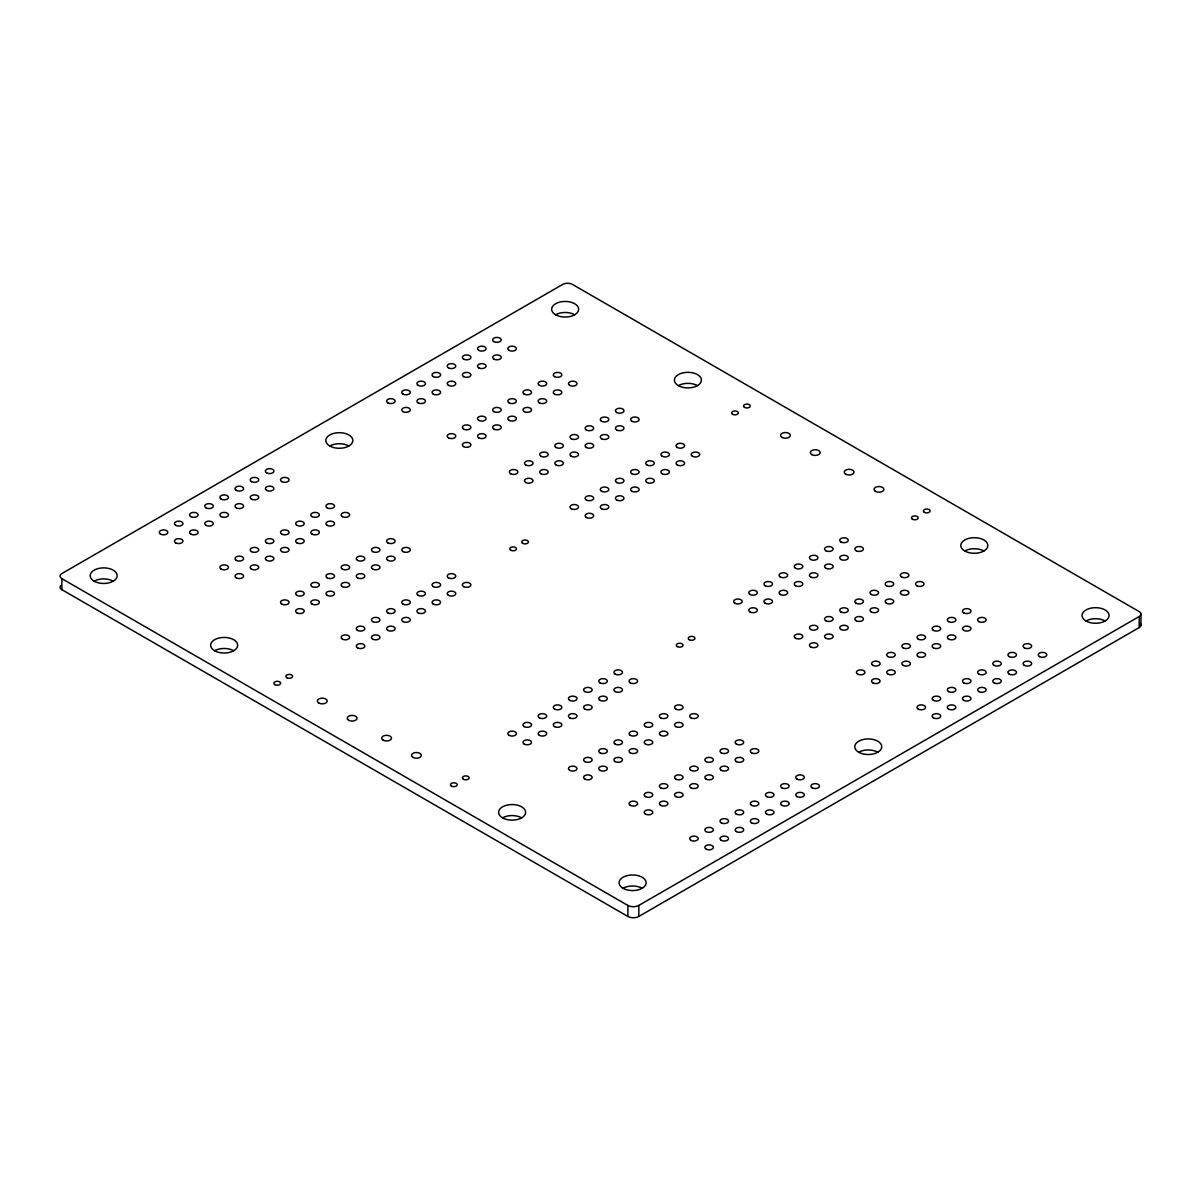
<?xml version="1.0" encoding="UTF-8"?>
<svg xmlns="http://www.w3.org/2000/svg" width="1201" height="1201" viewBox="0 0 1201 1201"><rect width="100%" height="100%" fill="white"/><g stroke="black" fill="none" stroke-linecap="round" stroke-linejoin="round"><path stroke-width="1.5" d="M61.882 578.657L627.883 905.434A7.731 4.459 0 0 0 638.812 905.434L1139.179 616.548A6.065 3.498 0 0 0 1139.179 611.594L572.427 284.397A6.861 3.963 0 0 0 562.729 284.397L61.882 573.553A6.245 3.603 0 0 0 61.882 578.657L61.882 589.676L627.883 916.453A7.731 4.459 0 0 0 638.812 916.453L1139.179 627.568A6.065 3.498 0 0 0 1140.319 623.544M1140.95 614.071L1140.95 625.105M1139.179 616.548L1139.179 627.568M638.812 905.434L638.812 916.453M627.883 905.434L627.883 916.453M94.143 581.179A13.496 7.791 0 0 0 116.722 577.681A13.496 7.791 0 0 0 100.193 568.148A13.496 7.791 0 0 0 94.143 581.179A13.496 7.791 0 0 1 113.224 581.179M329.795 446.006A13.496 7.791 0 0 0 352.373 442.508A13.496 7.791 0 0 0 335.845 432.96A13.496 7.791 0 0 0 329.795 446.006A13.496 7.791 0 0 1 348.89 446.006M623.034 888.29A13.496 7.791 0 0 0 645.628 884.792A13.496 7.791 0 0 0 629.084 875.244A13.496 7.791 0 0 0 623.034 888.29A13.496 7.791 0 0 1 642.13 888.29M858.7 752.231A13.496 7.791 0 0 0 881.279 748.748A13.496 7.791 0 0 0 864.75 739.2A13.496 7.791 0 0 0 858.7 752.231A13.496 7.791 0 0 1 877.781 752.231M214.619 650.747A13.496 7.791 0 0 0 237.197 647.249A13.496 7.791 0 0 0 220.669 637.701A13.496 7.791 0 0 0 214.619 650.747A13.496 7.791 0 0 1 233.715 650.747M555.598 314.752A13.496 7.791 0 0 0 578.191 311.269A13.496 7.791 0 0 0 561.648 301.721A13.496 7.791 0 0 0 555.598 314.752A13.496 7.791 0 0 1 574.694 314.767M502.558 817.851A13.496 7.791 0 0 0 525.152 814.368A13.496 7.791 0 0 0 508.608 804.82A13.496 7.791 0 0 0 502.558 817.851A13.496 7.791 0 0 1 521.654 817.851M1086.019 620.992A13.496 7.791 0 0 0 1108.598 617.494A13.496 7.791 0 0 0 1092.069 607.946A13.496 7.791 0 0 0 1086.019 620.992A13.496 7.791 0 0 1 1105.115 620.992M678.355 385.626A13.496 7.791 0 0 0 700.934 382.143A13.496 7.791 0 0 0 684.405 372.595A13.496 7.791 0 0 0 678.355 385.626A13.496 7.791 0 0 1 697.451 385.626M964.778 551.004A13.496 7.791 0 0 0 987.372 547.506A13.496 7.791 0 0 0 970.828 537.958A13.496 7.791 0 0 0 964.778 551.004A13.496 7.791 0 0 1 983.874 551.004M61.882 589.676A6.245 3.603 0 0 1 60.696 585.533M539.384 717.853A4.294 2.477 0 0 0 546.56 716.742A4.294 2.477 0 0 0 541.306 713.709A4.294 2.477 0 0 0 539.384 717.853M274.879 684.615A3.378 1.952 0 0 0 280.539 683.744A3.378 1.952 0 0 0 276.395 681.357A3.378 1.952 0 0 0 274.879 684.615M286.814 677.724A3.378 1.952 0 0 0 292.459 676.854A3.378 1.952 0 0 0 288.33 674.467A3.378 1.952 0 0 0 286.814 677.724M451.471 786.1A3.378 1.952 0 0 0 457.116 785.229A3.378 1.952 0 0 0 452.987 782.842A3.378 1.952 0 0 0 451.471 786.1M463.406 779.224A3.378 1.952 0 0 0 469.051 778.338A3.378 1.952 0 0 0 464.907 775.951A3.378 1.952 0 0 0 463.406 779.224M510.755 550.223A3.378 1.952 0 0 0 516.4 549.352A3.378 1.952 0 0 0 512.257 546.965A3.378 1.952 0 0 0 510.755 550.223M522.69 543.332A3.378 1.952 0 0 0 528.335 542.462A3.378 1.952 0 0 0 524.191 540.075A3.378 1.952 0 0 0 522.69 543.332M677.289 646.588A3.378 1.952 0 0 0 682.934 645.703A3.378 1.952 0 0 0 678.805 643.316A3.378 1.952 0 0 0 677.289 646.588M689.224 639.698A3.378 1.952 0 0 0 694.869 638.827A3.378 1.952 0 0 0 690.725 636.44A3.378 1.952 0 0 0 689.224 639.698M732.595 414.285A3.378 1.952 0 0 0 738.24 413.414A3.378 1.952 0 0 0 734.111 411.027A3.378 1.952 0 0 0 732.595 414.285M744.53 407.394A3.378 1.952 0 0 0 750.175 406.523A3.378 1.952 0 0 0 746.046 404.136A3.378 1.952 0 0 0 744.53 407.394M912.43 519.222A3.378 1.952 0 0 0 918.074 518.352A3.378 1.952 0 0 0 913.946 515.965A3.378 1.952 0 0 0 912.43 519.222M924.365 512.347A3.378 1.952 0 0 0 930.009 511.461A3.378 1.952 0 0 0 925.881 509.074A3.378 1.952 0 0 0 924.365 512.347M175.676 542.867A4.294 2.477 0 0 0 182.837 541.756A4.294 2.477 0 0 0 177.598 538.724A4.294 2.477 0 0 0 175.676 542.867M160.514 534.115A4.294 2.477 0 0 0 167.69 533.004A4.294 2.477 0 0 0 162.435 529.971A4.294 2.477 0 0 0 160.514 534.115M190.824 534.115A4.294 2.477 0 0 0 198 533.004A4.294 2.477 0 0 0 192.745 529.971A4.294 2.477 0 0 0 190.824 534.115M175.676 525.362A4.294 2.477 0 0 0 182.837 524.252A4.294 2.477 0 0 0 177.598 521.219A4.294 2.477 0 0 0 175.676 525.362M205.971 525.362A4.294 2.477 0 0 0 213.147 524.252A4.294 2.477 0 0 0 207.893 521.219A4.294 2.477 0 0 0 205.971 525.362M190.824 516.61A4.294 2.477 0 0 0 198 515.499A4.294 2.477 0 0 0 192.745 512.467A4.294 2.477 0 0 0 190.824 516.61M221.134 516.61A4.294 2.477 0 0 0 228.31 515.499A4.294 2.477 0 0 0 223.056 512.467A4.294 2.477 0 0 0 221.134 516.61M205.971 507.858A4.294 2.477 0 0 0 213.147 506.747A4.294 2.477 0 0 0 207.893 503.714A4.294 2.477 0 0 0 205.971 507.858M236.282 507.858A4.294 2.477 0 0 0 243.458 506.747A4.294 2.477 0 0 0 238.203 503.714A4.294 2.477 0 0 0 236.282 507.858M221.134 499.106A4.294 2.477 0 0 0 228.31 498.01A4.294 2.477 0 0 0 223.056 494.977A4.294 2.477 0 0 0 221.134 499.106M251.444 499.106A4.294 2.477 0 0 0 258.62 498.01A4.294 2.477 0 0 0 253.366 494.977A4.294 2.477 0 0 0 251.444 499.106M236.282 490.368A4.294 2.477 0 0 0 243.458 489.257A4.294 2.477 0 0 0 238.203 486.225A4.294 2.477 0 0 0 236.282 490.368M266.592 490.368A4.294 2.477 0 0 0 273.768 489.257A4.294 2.477 0 0 0 268.514 486.225A4.294 2.477 0 0 0 266.592 490.368M251.444 481.616A4.294 2.477 0 0 0 258.62 480.505A4.294 2.477 0 0 0 253.366 477.473A4.294 2.477 0 0 0 251.444 481.616M281.755 481.616A4.294 2.477 0 0 0 288.931 480.505A4.294 2.477 0 0 0 283.676 477.473A4.294 2.477 0 0 0 281.755 481.616M266.592 472.864A4.294 2.477 0 0 0 273.768 471.753A4.294 2.477 0 0 0 268.514 468.72A4.294 2.477 0 0 0 266.592 472.864M236.282 577.861A4.294 2.477 0 0 0 243.458 576.75A4.294 2.477 0 0 0 238.203 573.718A4.294 2.477 0 0 0 236.282 577.861M221.134 569.109A4.294 2.477 0 0 0 228.31 567.998A4.294 2.477 0 0 0 223.056 564.965A4.294 2.477 0 0 0 221.134 569.109M251.444 569.109A4.294 2.477 0 0 0 258.62 567.998A4.294 2.477 0 0 0 253.366 564.965A4.294 2.477 0 0 0 251.444 569.109M236.282 560.357A4.294 2.477 0 0 0 243.458 559.246A4.294 2.477 0 0 0 238.203 556.213A4.294 2.477 0 0 0 236.282 560.357M266.592 560.357A4.294 2.477 0 0 0 273.768 559.246A4.294 2.477 0 0 0 268.514 556.213A4.294 2.477 0 0 0 266.592 560.357M251.444 551.604A4.294 2.477 0 0 0 258.62 550.493A4.294 2.477 0 0 0 253.366 547.476A4.294 2.477 0 0 0 251.444 551.604M281.755 551.604A4.294 2.477 0 0 0 288.931 550.493A4.294 2.477 0 0 0 283.676 547.476A4.294 2.477 0 0 0 281.755 551.604M266.592 542.867A4.294 2.477 0 0 0 273.768 541.756A4.294 2.477 0 0 0 268.514 538.724A4.294 2.477 0 0 0 266.592 542.867M296.902 542.867A4.294 2.477 0 0 0 304.078 541.756A4.294 2.477 0 0 0 298.824 538.724A4.294 2.477 0 0 0 296.902 542.867M281.755 534.115A4.294 2.477 0 0 0 288.931 533.004A4.294 2.477 0 0 0 283.676 529.971A4.294 2.477 0 0 0 281.755 534.115M312.065 534.115A4.294 2.477 0 0 0 319.226 533.004A4.294 2.477 0 0 0 313.986 529.971A4.294 2.477 0 0 0 312.065 534.115M296.902 525.362A4.294 2.477 0 0 0 304.078 524.252A4.294 2.477 0 0 0 298.824 521.219A4.294 2.477 0 0 0 296.902 525.362M327.212 525.362A4.294 2.477 0 0 0 334.388 524.252A4.294 2.477 0 0 0 329.134 521.219A4.294 2.477 0 0 0 327.212 525.362M312.065 516.61A4.294 2.477 0 0 0 319.226 515.499A4.294 2.477 0 0 0 313.986 512.467A4.294 2.477 0 0 0 312.065 516.61M342.375 516.61A4.294 2.477 0 0 0 349.536 515.499A4.294 2.477 0 0 0 344.297 512.467A4.294 2.477 0 0 0 342.375 516.61M327.212 507.858A4.294 2.477 0 0 0 334.388 506.747A4.294 2.477 0 0 0 329.134 503.714A4.294 2.477 0 0 0 327.212 507.858M296.902 612.855A4.294 2.477 0 0 0 304.078 611.744A4.294 2.477 0 0 0 298.824 608.712A4.294 2.477 0 0 0 296.902 612.855M281.755 604.103A4.294 2.477 0 0 0 288.931 602.992A4.294 2.477 0 0 0 283.676 599.96A4.294 2.477 0 0 0 281.755 604.103M312.065 604.103A4.294 2.477 0 0 0 319.226 602.992A4.294 2.477 0 0 0 313.986 599.96A4.294 2.477 0 0 0 312.065 604.103M296.902 595.351A4.294 2.477 0 0 0 304.078 594.255A4.294 2.477 0 0 0 298.824 591.222A4.294 2.477 0 0 0 296.902 595.351M327.212 595.351A4.294 2.477 0 0 0 334.388 594.255A4.294 2.477 0 0 0 329.134 591.222A4.294 2.477 0 0 0 327.212 595.351M312.065 586.613A4.294 2.477 0 0 0 319.226 585.503A4.294 2.477 0 0 0 313.986 582.47A4.294 2.477 0 0 0 312.065 586.613M342.375 586.613A4.294 2.477 0 0 0 349.536 585.503A4.294 2.477 0 0 0 344.297 582.47A4.294 2.477 0 0 0 342.375 586.613M327.212 577.861A4.294 2.477 0 0 0 334.388 576.75A4.294 2.477 0 0 0 329.134 573.718A4.294 2.477 0 0 0 327.212 577.861M357.523 577.861A4.294 2.477 0 0 0 364.699 576.75A4.294 2.477 0 0 0 359.444 573.718A4.294 2.477 0 0 0 357.523 577.861M342.375 569.109A4.294 2.477 0 0 0 349.536 567.998A4.294 2.477 0 0 0 344.297 564.965A4.294 2.477 0 0 0 342.375 569.109M372.685 569.109A4.294 2.477 0 0 0 379.846 567.998A4.294 2.477 0 0 0 374.607 564.965A4.294 2.477 0 0 0 372.685 569.109M357.523 560.357A4.294 2.477 0 0 0 364.699 559.246A4.294 2.477 0 0 0 359.444 556.213A4.294 2.477 0 0 0 357.523 560.357M387.833 560.357A4.294 2.477 0 0 0 395.009 559.246A4.294 2.477 0 0 0 389.755 556.213A4.294 2.477 0 0 0 387.833 560.357M372.685 551.604A4.294 2.477 0 0 0 379.846 550.493A4.294 2.477 0 0 0 374.607 547.476A4.294 2.477 0 0 0 372.685 551.604M402.996 551.604A4.294 2.477 0 0 0 410.157 550.493A4.294 2.477 0 0 0 404.917 547.476A4.294 2.477 0 0 0 402.996 551.604M387.833 542.867A4.294 2.477 0 0 0 395.009 541.756A4.294 2.477 0 0 0 389.755 538.724A4.294 2.477 0 0 0 387.833 542.867M357.523 647.849A4.294 2.477 0 0 0 364.699 646.739A4.294 2.477 0 0 0 359.444 643.721A4.294 2.477 0 0 0 357.523 647.849M342.375 639.112A4.294 2.477 0 0 0 349.536 638.001A4.294 2.477 0 0 0 344.297 634.969A4.294 2.477 0 0 0 342.375 639.112M372.685 639.112A4.294 2.477 0 0 0 379.846 638.001A4.294 2.477 0 0 0 374.607 634.969A4.294 2.477 0 0 0 372.685 639.112M357.523 630.36A4.294 2.477 0 0 0 364.699 629.249A4.294 2.477 0 0 0 359.444 626.216A4.294 2.477 0 0 0 357.523 630.36M387.833 630.36A4.294 2.477 0 0 0 395.009 629.249A4.294 2.477 0 0 0 389.755 626.216A4.294 2.477 0 0 0 387.833 630.36M372.685 621.608A4.294 2.477 0 0 0 379.846 620.497A4.294 2.477 0 0 0 374.607 617.464A4.294 2.477 0 0 0 372.685 621.608M402.996 621.608A4.294 2.477 0 0 0 410.157 620.497A4.294 2.477 0 0 0 404.917 617.464A4.294 2.477 0 0 0 402.996 621.608M387.833 612.855A4.294 2.477 0 0 0 395.009 611.744A4.294 2.477 0 0 0 389.755 608.712A4.294 2.477 0 0 0 387.833 612.855M418.143 612.855A4.294 2.477 0 0 0 425.319 611.744A4.294 2.477 0 0 0 420.065 608.712A4.294 2.477 0 0 0 418.143 612.855M402.996 604.103A4.294 2.477 0 0 0 410.157 602.992A4.294 2.477 0 0 0 404.917 599.96A4.294 2.477 0 0 0 402.996 604.103M433.306 604.103A4.294 2.477 0 0 0 440.467 602.992A4.294 2.477 0 0 0 435.227 599.96A4.294 2.477 0 0 0 433.306 604.103M418.143 595.351A4.294 2.477 0 0 0 425.319 594.255A4.294 2.477 0 0 0 420.065 591.222A4.294 2.477 0 0 0 418.143 595.351M448.453 595.351A4.294 2.477 0 0 0 455.629 594.255A4.294 2.477 0 0 0 450.375 591.222A4.294 2.477 0 0 0 448.453 595.351M433.306 586.613A4.294 2.477 0 0 0 440.467 585.503A4.294 2.477 0 0 0 435.227 582.47A4.294 2.477 0 0 0 433.306 586.613M463.616 586.613A4.294 2.477 0 0 0 470.777 585.503A4.294 2.477 0 0 0 465.538 582.47A4.294 2.477 0 0 0 463.616 586.613M448.453 577.861A4.294 2.477 0 0 0 455.629 576.75A4.294 2.477 0 0 0 450.375 573.718A4.294 2.477 0 0 0 448.453 577.861M524.221 744.095A4.294 2.477 0 0 0 531.397 742.984A4.294 2.477 0 0 0 526.143 739.966A4.294 2.477 0 0 0 524.221 744.095M509.074 735.342A4.294 2.477 0 0 0 516.25 734.246A4.294 2.477 0 0 0 510.995 731.214A4.294 2.477 0 0 0 509.074 735.342M539.384 735.342A4.294 2.477 0 0 0 546.56 734.246A4.294 2.477 0 0 0 541.306 731.214A4.294 2.477 0 0 0 539.384 735.342M524.221 726.605A4.294 2.477 0 0 0 531.397 725.494A4.294 2.477 0 0 0 526.143 722.462A4.294 2.477 0 0 0 524.221 726.605M554.532 726.605A4.294 2.477 0 0 0 561.708 725.494A4.294 2.477 0 0 0 556.453 722.462A4.294 2.477 0 0 0 554.532 726.605M569.694 717.853A4.294 2.477 0 0 0 576.87 716.742A4.294 2.477 0 0 0 571.616 713.709A4.294 2.477 0 0 0 569.694 717.853M554.532 709.1A4.294 2.477 0 0 0 561.708 707.99A4.294 2.477 0 0 0 556.453 704.957A4.294 2.477 0 0 0 554.532 709.1M584.842 709.1A4.294 2.477 0 0 0 592.018 707.99A4.294 2.477 0 0 0 586.764 704.957A4.294 2.477 0 0 0 584.842 709.1M569.694 700.348A4.294 2.477 0 0 0 576.87 699.237A4.294 2.477 0 0 0 571.616 696.205A4.294 2.477 0 0 0 569.694 700.348M600.005 700.348A4.294 2.477 0 0 0 607.181 699.237A4.294 2.477 0 0 0 601.926 696.205A4.294 2.477 0 0 0 600.005 700.348M584.842 691.596A4.294 2.477 0 0 0 592.018 690.5A4.294 2.477 0 0 0 586.764 687.467A4.294 2.477 0 0 0 584.842 691.596M615.152 691.596A4.294 2.477 0 0 0 622.328 690.5A4.294 2.477 0 0 0 617.074 687.467A4.294 2.477 0 0 0 615.152 691.596M600.005 682.859A4.294 2.477 0 0 0 607.181 681.748A4.294 2.477 0 0 0 601.926 678.715A4.294 2.477 0 0 0 600.005 682.859M630.315 682.859A4.294 2.477 0 0 0 637.476 681.748A4.294 2.477 0 0 0 632.236 678.715A4.294 2.477 0 0 0 630.315 682.859M615.152 674.106A4.294 2.477 0 0 0 622.328 672.995A4.294 2.477 0 0 0 617.074 669.963A4.294 2.477 0 0 0 615.152 674.106M584.842 779.104A4.294 2.477 0 0 0 592.018 777.993A4.294 2.477 0 0 0 586.764 774.96A4.294 2.477 0 0 0 584.842 779.104M569.694 770.351A4.294 2.477 0 0 0 576.87 769.24A4.294 2.477 0 0 0 571.616 766.208A4.294 2.477 0 0 0 569.694 770.351M600.005 770.351A4.294 2.477 0 0 0 607.181 769.24A4.294 2.477 0 0 0 601.926 766.208A4.294 2.477 0 0 0 600.005 770.351M584.842 761.599A4.294 2.477 0 0 0 592.018 760.488A4.294 2.477 0 0 0 586.764 757.456A4.294 2.477 0 0 0 584.842 761.599M615.152 761.599A4.294 2.477 0 0 0 622.328 760.488A4.294 2.477 0 0 0 617.074 757.456A4.294 2.477 0 0 0 615.152 761.599M600.005 752.847A4.294 2.477 0 0 0 607.181 751.736A4.294 2.477 0 0 0 601.926 748.703A4.294 2.477 0 0 0 600.005 752.847M630.315 752.847A4.294 2.477 0 0 0 637.476 751.736A4.294 2.477 0 0 0 632.236 748.703A4.294 2.477 0 0 0 630.315 752.847M615.152 744.095A4.294 2.477 0 0 0 622.328 742.984A4.294 2.477 0 0 0 617.074 739.966A4.294 2.477 0 0 0 615.152 744.095M645.462 744.095A4.294 2.477 0 0 0 652.638 742.984A4.294 2.477 0 0 0 647.384 739.966A4.294 2.477 0 0 0 645.462 744.095M630.315 735.342A4.294 2.477 0 0 0 637.476 734.246A4.294 2.477 0 0 0 632.236 731.214A4.294 2.477 0 0 0 630.315 735.342M660.625 735.342A4.294 2.477 0 0 0 667.786 734.246A4.294 2.477 0 0 0 662.547 731.214A4.294 2.477 0 0 0 660.625 735.342M645.462 726.605A4.294 2.477 0 0 0 652.638 725.494A4.294 2.477 0 0 0 647.384 722.462A4.294 2.477 0 0 0 645.462 726.605M675.773 726.605A4.294 2.477 0 0 0 682.949 725.494A4.294 2.477 0 0 0 677.694 722.462A4.294 2.477 0 0 0 675.773 726.605M660.625 717.853A4.294 2.477 0 0 0 667.786 716.742A4.294 2.477 0 0 0 662.547 713.709A4.294 2.477 0 0 0 660.625 717.853M690.935 717.853A4.294 2.477 0 0 0 698.096 716.742A4.294 2.477 0 0 0 692.857 713.709A4.294 2.477 0 0 0 690.935 717.853M675.773 709.1A4.294 2.477 0 0 0 682.949 707.99A4.294 2.477 0 0 0 677.694 704.957A4.294 2.477 0 0 0 675.773 709.1M645.462 814.098A4.294 2.477 0 0 0 652.638 812.987A4.294 2.477 0 0 0 647.384 809.954A4.294 2.477 0 0 0 645.462 814.098M630.315 805.346A4.294 2.477 0 0 0 637.476 804.235A4.294 2.477 0 0 0 632.236 801.202A4.294 2.477 0 0 0 630.315 805.346M660.625 805.346A4.294 2.477 0 0 0 667.786 804.235A4.294 2.477 0 0 0 662.547 801.202A4.294 2.477 0 0 0 660.625 805.346M645.462 796.593A4.294 2.477 0 0 0 652.638 795.482A4.294 2.477 0 0 0 647.384 792.45A4.294 2.477 0 0 0 645.462 796.593M675.773 796.593A4.294 2.477 0 0 0 682.949 795.482A4.294 2.477 0 0 0 677.694 792.45A4.294 2.477 0 0 0 675.773 796.593M660.625 787.841A4.294 2.477 0 0 0 667.786 786.73A4.294 2.477 0 0 0 662.547 783.713A4.294 2.477 0 0 0 660.625 787.841M690.935 787.841A4.294 2.477 0 0 0 698.096 786.73A4.294 2.477 0 0 0 692.857 783.713A4.294 2.477 0 0 0 690.935 787.841M675.773 779.104A4.294 2.477 0 0 0 682.949 777.993A4.294 2.477 0 0 0 677.694 774.96A4.294 2.477 0 0 0 675.773 779.104M706.083 779.104A4.294 2.477 0 0 0 713.259 777.993A4.294 2.477 0 0 0 708.005 774.96A4.294 2.477 0 0 0 706.083 779.104M690.935 770.351A4.294 2.477 0 0 0 698.096 769.24A4.294 2.477 0 0 0 692.857 766.208A4.294 2.477 0 0 0 690.935 770.351M721.246 770.351A4.294 2.477 0 0 0 728.406 769.24A4.294 2.477 0 0 0 723.167 766.208A4.294 2.477 0 0 0 721.246 770.351M706.083 761.599A4.294 2.477 0 0 0 713.259 760.488A4.294 2.477 0 0 0 708.005 757.456A4.294 2.477 0 0 0 706.083 761.599M736.393 761.599A4.294 2.477 0 0 0 743.569 760.488A4.294 2.477 0 0 0 738.315 757.456A4.294 2.477 0 0 0 736.393 761.599M721.246 752.847A4.294 2.477 0 0 0 728.406 751.736A4.294 2.477 0 0 0 723.167 748.703A4.294 2.477 0 0 0 721.246 752.847M751.556 752.847A4.294 2.477 0 0 0 758.717 751.736A4.294 2.477 0 0 0 753.477 748.703A4.294 2.477 0 0 0 751.556 752.847M736.393 744.095A4.294 2.477 0 0 0 743.569 742.984A4.294 2.477 0 0 0 738.315 739.966A4.294 2.477 0 0 0 736.393 744.095M706.083 849.092A4.294 2.477 0 0 0 713.259 847.981A4.294 2.477 0 0 0 708.005 844.949A4.294 2.477 0 0 0 706.083 849.092M690.935 840.34A4.294 2.477 0 0 0 698.096 839.229A4.294 2.477 0 0 0 692.857 836.196A4.294 2.477 0 0 0 690.935 840.34M721.246 840.34A4.294 2.477 0 0 0 728.406 839.229A4.294 2.477 0 0 0 723.167 836.196A4.294 2.477 0 0 0 721.246 840.34M706.083 831.587A4.294 2.477 0 0 0 713.259 830.492A4.294 2.477 0 0 0 708.005 827.459A4.294 2.477 0 0 0 706.083 831.587M736.393 831.587A4.294 2.477 0 0 0 743.569 830.492A4.294 2.477 0 0 0 738.315 827.459A4.294 2.477 0 0 0 736.393 831.587M721.246 822.85A4.294 2.477 0 0 0 728.406 821.739A4.294 2.477 0 0 0 723.167 818.707A4.294 2.477 0 0 0 721.246 822.85M751.556 822.85A4.294 2.477 0 0 0 758.717 821.739A4.294 2.477 0 0 0 753.477 818.707A4.294 2.477 0 0 0 751.556 822.85M736.393 814.098A4.294 2.477 0 0 0 743.569 812.987A4.294 2.477 0 0 0 738.315 809.954A4.294 2.477 0 0 0 736.393 814.098M766.703 814.098A4.294 2.477 0 0 0 773.879 812.987A4.294 2.477 0 0 0 768.625 809.954A4.294 2.477 0 0 0 766.703 814.098M751.556 805.346A4.294 2.477 0 0 0 758.717 804.235A4.294 2.477 0 0 0 753.477 801.202A4.294 2.477 0 0 0 751.556 805.346M781.866 805.346A4.294 2.477 0 0 0 789.027 804.235A4.294 2.477 0 0 0 783.788 801.202A4.294 2.477 0 0 0 781.866 805.346M766.703 796.593A4.294 2.477 0 0 0 773.879 795.482A4.294 2.477 0 0 0 768.625 792.45A4.294 2.477 0 0 0 766.703 796.593M797.014 796.593A4.294 2.477 0 0 0 804.19 795.482A4.294 2.477 0 0 0 798.935 792.45A4.294 2.477 0 0 0 797.014 796.593M781.866 787.841A4.294 2.477 0 0 0 789.027 786.73A4.294 2.477 0 0 0 783.788 783.713A4.294 2.477 0 0 0 781.866 787.841M812.161 787.841A4.294 2.477 0 0 0 819.337 786.73A4.294 2.477 0 0 0 814.083 783.713A4.294 2.477 0 0 0 812.161 787.841M797.014 779.104A4.294 2.477 0 0 0 804.19 777.993A4.294 2.477 0 0 0 798.935 774.96A4.294 2.477 0 0 0 797.014 779.104M402.996 411.613A4.294 2.477 0 0 0 410.157 410.502A4.294 2.477 0 0 0 404.917 407.484A4.294 2.477 0 0 0 402.996 411.613M387.833 402.86A4.294 2.477 0 0 0 395.009 401.765A4.294 2.477 0 0 0 389.755 398.732A4.294 2.477 0 0 0 387.833 402.86M418.143 402.86A4.294 2.477 0 0 0 425.319 401.765A4.294 2.477 0 0 0 420.065 398.732A4.294 2.477 0 0 0 418.143 402.86M402.996 394.123A4.294 2.477 0 0 0 410.157 393.012A4.294 2.477 0 0 0 404.917 389.98A4.294 2.477 0 0 0 402.996 394.123M433.306 394.123A4.294 2.477 0 0 0 440.467 393.012A4.294 2.477 0 0 0 435.227 389.98A4.294 2.477 0 0 0 433.306 394.123M418.143 385.371A4.294 2.477 0 0 0 425.319 384.26A4.294 2.477 0 0 0 420.065 381.227A4.294 2.477 0 0 0 418.143 385.371M448.453 385.371A4.294 2.477 0 0 0 455.629 384.26A4.294 2.477 0 0 0 450.375 381.227A4.294 2.477 0 0 0 448.453 385.371M433.306 376.619A4.294 2.477 0 0 0 440.467 375.508A4.294 2.477 0 0 0 435.227 372.475A4.294 2.477 0 0 0 433.306 376.619M463.616 376.619A4.294 2.477 0 0 0 470.777 375.508A4.294 2.477 0 0 0 465.538 372.475A4.294 2.477 0 0 0 463.616 376.619M448.453 367.866A4.294 2.477 0 0 0 455.629 366.755A4.294 2.477 0 0 0 450.375 363.723A4.294 2.477 0 0 0 448.453 367.866M478.764 367.866A4.294 2.477 0 0 0 485.94 366.755A4.294 2.477 0 0 0 480.685 363.723A4.294 2.477 0 0 0 478.764 367.866M463.616 359.114A4.294 2.477 0 0 0 470.777 358.018A4.294 2.477 0 0 0 465.538 354.986A4.294 2.477 0 0 0 463.616 359.114M493.911 359.114A4.294 2.477 0 0 0 501.087 358.018A4.294 2.477 0 0 0 495.833 354.986A4.294 2.477 0 0 0 493.911 359.114M478.764 350.377A4.294 2.477 0 0 0 485.94 349.266A4.294 2.477 0 0 0 480.685 346.233A4.294 2.477 0 0 0 478.764 350.377M509.074 350.377A4.294 2.477 0 0 0 516.25 349.266A4.294 2.477 0 0 0 510.995 346.233A4.294 2.477 0 0 0 509.074 350.377M493.911 341.624A4.294 2.477 0 0 0 501.087 340.514A4.294 2.477 0 0 0 495.833 337.481A4.294 2.477 0 0 0 493.911 341.624M463.616 446.622A4.294 2.477 0 0 0 470.777 445.511A4.294 2.477 0 0 0 465.538 442.478A4.294 2.477 0 0 0 463.616 446.622M448.453 437.87A4.294 2.477 0 0 0 455.629 436.759A4.294 2.477 0 0 0 450.375 433.726A4.294 2.477 0 0 0 448.453 437.87M478.764 437.87A4.294 2.477 0 0 0 485.94 436.759A4.294 2.477 0 0 0 480.685 433.726A4.294 2.477 0 0 0 478.764 437.87M463.616 429.117A4.294 2.477 0 0 0 470.777 428.006A4.294 2.477 0 0 0 465.538 424.974A4.294 2.477 0 0 0 463.616 429.117M493.911 429.117A4.294 2.477 0 0 0 501.087 428.006A4.294 2.477 0 0 0 495.833 424.974A4.294 2.477 0 0 0 493.911 429.117M478.764 420.365A4.294 2.477 0 0 0 485.94 419.254A4.294 2.477 0 0 0 480.685 416.222A4.294 2.477 0 0 0 478.764 420.365M509.074 420.365A4.294 2.477 0 0 0 516.25 419.254A4.294 2.477 0 0 0 510.995 416.222A4.294 2.477 0 0 0 509.074 420.365M493.911 411.613A4.294 2.477 0 0 0 501.087 410.502A4.294 2.477 0 0 0 495.833 407.484A4.294 2.477 0 0 0 493.911 411.613M524.221 411.613A4.294 2.477 0 0 0 531.397 410.502A4.294 2.477 0 0 0 526.143 407.484A4.294 2.477 0 0 0 524.221 411.613M509.074 402.86A4.294 2.477 0 0 0 516.25 401.765A4.294 2.477 0 0 0 510.995 398.732A4.294 2.477 0 0 0 509.074 402.86M539.384 402.86A4.294 2.477 0 0 0 546.56 401.765A4.294 2.477 0 0 0 541.306 398.732A4.294 2.477 0 0 0 539.384 402.86M524.221 394.123A4.294 2.477 0 0 0 531.397 393.012A4.294 2.477 0 0 0 526.143 389.98A4.294 2.477 0 0 0 524.221 394.123M554.532 394.123A4.294 2.477 0 0 0 561.708 393.012A4.294 2.477 0 0 0 556.453 389.98A4.294 2.477 0 0 0 554.532 394.123M539.384 385.371A4.294 2.477 0 0 0 546.56 384.26A4.294 2.477 0 0 0 541.306 381.227A4.294 2.477 0 0 0 539.384 385.371M569.694 385.371A4.294 2.477 0 0 0 576.87 384.26A4.294 2.477 0 0 0 571.616 381.227A4.294 2.477 0 0 0 569.694 385.371M554.532 376.619A4.294 2.477 0 0 0 561.708 375.508A4.294 2.477 0 0 0 556.453 372.475A4.294 2.477 0 0 0 554.532 376.619M525.738 482.487A4.294 2.477 0 0 0 532.914 481.376A4.294 2.477 0 0 0 527.659 478.343A4.294 2.477 0 0 0 525.738 482.487M510.59 473.734A4.294 2.477 0 0 0 517.766 472.624A4.294 2.477 0 0 0 512.512 469.606A4.294 2.477 0 0 0 510.59 473.734M540.9 473.734A4.294 2.477 0 0 0 548.076 472.624A4.294 2.477 0 0 0 542.822 469.606A4.294 2.477 0 0 0 540.9 473.734M525.738 464.982A4.294 2.477 0 0 0 532.914 463.886A4.294 2.477 0 0 0 527.659 460.854A4.294 2.477 0 0 0 525.738 464.982M556.048 464.982A4.294 2.477 0 0 0 563.224 463.886A4.294 2.477 0 0 0 557.97 460.854A4.294 2.477 0 0 0 556.048 464.982M540.9 456.245A4.294 2.477 0 0 0 548.076 455.134A4.294 2.477 0 0 0 542.822 452.101A4.294 2.477 0 0 0 540.9 456.245M571.211 456.245A4.294 2.477 0 0 0 578.387 455.134A4.294 2.477 0 0 0 573.132 452.101A4.294 2.477 0 0 0 571.211 456.245M556.048 447.493A4.294 2.477 0 0 0 563.224 446.382A4.294 2.477 0 0 0 557.97 443.349A4.294 2.477 0 0 0 556.048 447.493M586.358 447.493A4.294 2.477 0 0 0 593.534 446.382A4.294 2.477 0 0 0 588.28 443.349A4.294 2.477 0 0 0 586.358 447.493M571.211 438.74A4.294 2.477 0 0 0 578.387 437.629A4.294 2.477 0 0 0 573.132 434.597A4.294 2.477 0 0 0 571.211 438.74M601.521 438.74A4.294 2.477 0 0 0 608.682 437.629A4.294 2.477 0 0 0 603.442 434.597A4.294 2.477 0 0 0 601.521 438.74M586.358 429.988A4.294 2.477 0 0 0 593.534 428.877A4.294 2.477 0 0 0 588.28 425.845A4.294 2.477 0 0 0 586.358 429.988M616.668 429.988A4.294 2.477 0 0 0 623.844 428.877A4.294 2.477 0 0 0 618.59 425.845A4.294 2.477 0 0 0 616.668 429.988M601.521 421.236A4.294 2.477 0 0 0 608.682 420.14A4.294 2.477 0 0 0 603.442 417.107A4.294 2.477 0 0 0 601.521 421.236M631.831 421.236A4.294 2.477 0 0 0 638.992 420.14A4.294 2.477 0 0 0 633.753 417.107A4.294 2.477 0 0 0 631.831 421.236M616.668 412.498A4.294 2.477 0 0 0 623.844 411.388A4.294 2.477 0 0 0 618.59 408.355A4.294 2.477 0 0 0 616.668 412.498M586.358 517.481A4.294 2.477 0 0 0 593.534 516.37A4.294 2.477 0 0 0 588.28 513.352A4.294 2.477 0 0 0 586.358 517.481M571.211 508.744A4.294 2.477 0 0 0 578.387 507.633A4.294 2.477 0 0 0 573.132 504.6A4.294 2.477 0 0 0 571.211 508.744M601.521 508.744A4.294 2.477 0 0 0 608.682 507.633A4.294 2.477 0 0 0 603.442 504.6A4.294 2.477 0 0 0 601.521 508.744M586.358 499.991A4.294 2.477 0 0 0 593.534 498.88A4.294 2.477 0 0 0 588.28 495.848A4.294 2.477 0 0 0 586.358 499.991M616.668 499.991A4.294 2.477 0 0 0 623.844 498.88A4.294 2.477 0 0 0 618.59 495.848A4.294 2.477 0 0 0 616.668 499.991M601.521 491.239A4.294 2.477 0 0 0 608.682 490.128A4.294 2.477 0 0 0 603.442 487.096A4.294 2.477 0 0 0 601.521 491.239M631.831 491.239A4.294 2.477 0 0 0 638.992 490.128A4.294 2.477 0 0 0 633.753 487.096A4.294 2.477 0 0 0 631.831 491.239M616.668 482.487A4.294 2.477 0 0 0 623.844 481.376A4.294 2.477 0 0 0 618.59 478.343A4.294 2.477 0 0 0 616.668 482.487M646.979 482.487A4.294 2.477 0 0 0 654.155 481.376A4.294 2.477 0 0 0 648.9 478.343A4.294 2.477 0 0 0 646.979 482.487M631.831 473.734A4.294 2.477 0 0 0 638.992 472.624A4.294 2.477 0 0 0 633.753 469.606A4.294 2.477 0 0 0 631.831 473.734M662.141 473.734A4.294 2.477 0 0 0 669.302 472.624A4.294 2.477 0 0 0 664.063 469.606A4.294 2.477 0 0 0 662.141 473.734M646.979 464.982A4.294 2.477 0 0 0 654.155 463.886A4.294 2.477 0 0 0 648.9 460.854A4.294 2.477 0 0 0 646.979 464.982M677.289 464.982A4.294 2.477 0 0 0 684.465 463.886A4.294 2.477 0 0 0 679.211 460.854A4.294 2.477 0 0 0 677.289 464.982M662.141 456.245A4.294 2.477 0 0 0 669.302 455.134A4.294 2.477 0 0 0 664.063 452.101A4.294 2.477 0 0 0 662.141 456.245M692.452 456.245A4.294 2.477 0 0 0 699.613 455.134A4.294 2.477 0 0 0 694.373 452.101A4.294 2.477 0 0 0 692.452 456.245M677.289 447.493A4.294 2.477 0 0 0 684.465 446.382A4.294 2.477 0 0 0 679.211 443.349A4.294 2.477 0 0 0 677.289 447.493M750.04 611.985A4.294 2.477 0 0 0 757.2 610.874A4.294 2.477 0 0 0 751.961 607.841A4.294 2.477 0 0 0 750.04 611.985M734.877 603.232A4.294 2.477 0 0 0 742.053 602.121A4.294 2.477 0 0 0 736.798 599.089A4.294 2.477 0 0 0 734.877 603.232M765.187 603.232A4.294 2.477 0 0 0 772.363 602.121A4.294 2.477 0 0 0 767.109 599.089A4.294 2.477 0 0 0 765.187 603.232M750.04 594.48A4.294 2.477 0 0 0 757.2 593.369A4.294 2.477 0 0 0 751.961 590.337A4.294 2.477 0 0 0 750.04 594.48M780.35 594.48A4.294 2.477 0 0 0 787.511 593.369A4.294 2.477 0 0 0 782.271 590.337A4.294 2.477 0 0 0 780.35 594.48M765.187 585.728A4.294 2.477 0 0 0 772.363 584.617A4.294 2.477 0 0 0 767.109 581.599A4.294 2.477 0 0 0 765.187 585.728M795.497 585.728A4.294 2.477 0 0 0 802.673 584.617A4.294 2.477 0 0 0 797.419 581.599A4.294 2.477 0 0 0 795.497 585.728M780.35 576.99A4.294 2.477 0 0 0 787.511 575.88A4.294 2.477 0 0 0 782.271 572.847A4.294 2.477 0 0 0 780.35 576.99M810.66 576.99A4.294 2.477 0 0 0 817.821 575.88A4.294 2.477 0 0 0 812.582 572.847A4.294 2.477 0 0 0 810.66 576.99M795.497 568.238A4.294 2.477 0 0 0 802.673 567.127A4.294 2.477 0 0 0 797.419 564.095A4.294 2.477 0 0 0 795.497 568.238M825.808 568.238A4.294 2.477 0 0 0 832.984 567.127A4.294 2.477 0 0 0 827.729 564.095A4.294 2.477 0 0 0 825.808 568.238M810.66 559.486A4.294 2.477 0 0 0 817.821 558.375A4.294 2.477 0 0 0 812.582 555.342A4.294 2.477 0 0 0 810.66 559.486M840.955 559.486A4.294 2.477 0 0 0 848.131 558.375A4.294 2.477 0 0 0 842.877 555.342A4.294 2.477 0 0 0 840.955 559.486M825.808 550.734A4.294 2.477 0 0 0 832.984 549.623A4.294 2.477 0 0 0 827.729 546.59A4.294 2.477 0 0 0 825.808 550.734M856.118 550.734A4.294 2.477 0 0 0 863.294 549.623A4.294 2.477 0 0 0 858.039 546.59A4.294 2.477 0 0 0 856.118 550.734M840.955 541.981A4.294 2.477 0 0 0 848.131 540.87A4.294 2.477 0 0 0 842.877 537.838A4.294 2.477 0 0 0 840.955 541.981M810.66 646.979A4.294 2.477 0 0 0 817.821 645.868A4.294 2.477 0 0 0 812.582 642.835A4.294 2.477 0 0 0 810.66 646.979M795.497 638.226A4.294 2.477 0 0 0 802.673 637.115A4.294 2.477 0 0 0 797.419 634.083A4.294 2.477 0 0 0 795.497 638.226M825.808 638.226A4.294 2.477 0 0 0 832.984 637.115A4.294 2.477 0 0 0 827.729 634.083A4.294 2.477 0 0 0 825.808 638.226M810.66 629.474A4.294 2.477 0 0 0 817.821 628.378A4.294 2.477 0 0 0 812.582 625.346A4.294 2.477 0 0 0 810.66 629.474M840.955 629.474A4.294 2.477 0 0 0 848.131 628.378A4.294 2.477 0 0 0 842.877 625.346A4.294 2.477 0 0 0 840.955 629.474M825.808 620.737A4.294 2.477 0 0 0 832.984 619.626A4.294 2.477 0 0 0 827.729 616.593A4.294 2.477 0 0 0 825.808 620.737M856.118 620.737A4.294 2.477 0 0 0 863.294 619.626A4.294 2.477 0 0 0 858.039 616.593A4.294 2.477 0 0 0 856.118 620.737M840.955 611.985A4.294 2.477 0 0 0 848.131 610.874A4.294 2.477 0 0 0 842.877 607.841A4.294 2.477 0 0 0 840.955 611.985M871.265 611.985A4.294 2.477 0 0 0 878.441 610.874A4.294 2.477 0 0 0 873.187 607.841A4.294 2.477 0 0 0 871.265 611.985M856.118 603.232A4.294 2.477 0 0 0 863.294 602.121A4.294 2.477 0 0 0 858.039 599.089A4.294 2.477 0 0 0 856.118 603.232M886.428 603.232A4.294 2.477 0 0 0 893.604 602.121A4.294 2.477 0 0 0 888.35 599.089A4.294 2.477 0 0 0 886.428 603.232M871.265 594.48A4.294 2.477 0 0 0 878.441 593.369A4.294 2.477 0 0 0 873.187 590.337A4.294 2.477 0 0 0 871.265 594.48M901.576 594.48A4.294 2.477 0 0 0 908.752 593.369A4.294 2.477 0 0 0 903.497 590.337A4.294 2.477 0 0 0 901.576 594.48M886.428 585.728A4.294 2.477 0 0 0 893.604 584.617A4.294 2.477 0 0 0 888.35 581.599A4.294 2.477 0 0 0 886.428 585.728M916.738 585.728A4.294 2.477 0 0 0 923.914 584.617A4.294 2.477 0 0 0 918.66 581.599A4.294 2.477 0 0 0 916.738 585.728M901.576 576.99A4.294 2.477 0 0 0 908.752 575.88A4.294 2.477 0 0 0 903.497 572.847A4.294 2.477 0 0 0 901.576 576.99M872.782 682.859A4.294 2.477 0 0 0 879.958 681.748A4.294 2.477 0 0 0 874.703 678.715A4.294 2.477 0 0 0 872.782 682.859M857.634 674.106A4.294 2.477 0 0 0 864.81 672.995A4.294 2.477 0 0 0 859.556 669.963A4.294 2.477 0 0 0 857.634 674.106M887.944 674.106A4.294 2.477 0 0 0 895.12 672.995A4.294 2.477 0 0 0 889.866 669.963A4.294 2.477 0 0 0 887.944 674.106M872.782 665.354A4.294 2.477 0 0 0 879.958 664.243A4.294 2.477 0 0 0 874.703 661.211A4.294 2.477 0 0 0 872.782 665.354M903.092 665.354A4.294 2.477 0 0 0 910.268 664.243A4.294 2.477 0 0 0 905.014 661.211A4.294 2.477 0 0 0 903.092 665.354M887.944 656.602A4.294 2.477 0 0 0 895.12 655.491A4.294 2.477 0 0 0 889.866 652.458A4.294 2.477 0 0 0 887.944 656.602M918.255 656.602A4.294 2.477 0 0 0 925.431 655.491A4.294 2.477 0 0 0 920.176 652.458A4.294 2.477 0 0 0 918.255 656.602M903.092 647.849A4.294 2.477 0 0 0 910.268 646.739A4.294 2.477 0 0 0 905.014 643.721A4.294 2.477 0 0 0 903.092 647.849M933.402 647.849A4.294 2.477 0 0 0 940.578 646.739A4.294 2.477 0 0 0 935.324 643.721A4.294 2.477 0 0 0 933.402 647.849M918.255 639.112A4.294 2.477 0 0 0 925.431 638.001A4.294 2.477 0 0 0 920.176 634.969A4.294 2.477 0 0 0 918.255 639.112M948.565 639.112A4.294 2.477 0 0 0 955.726 638.001A4.294 2.477 0 0 0 950.486 634.969A4.294 2.477 0 0 0 948.565 639.112M933.402 630.36A4.294 2.477 0 0 0 940.578 629.249A4.294 2.477 0 0 0 935.324 626.216A4.294 2.477 0 0 0 933.402 630.36M963.712 630.36A4.294 2.477 0 0 0 970.888 629.249A4.294 2.477 0 0 0 965.634 626.216A4.294 2.477 0 0 0 963.712 630.36M948.565 621.608A4.294 2.477 0 0 0 955.726 620.497A4.294 2.477 0 0 0 950.486 617.464A4.294 2.477 0 0 0 948.565 621.608M978.875 621.608A4.294 2.477 0 0 0 986.036 620.497A4.294 2.477 0 0 0 980.797 617.464A4.294 2.477 0 0 0 978.875 621.608M963.712 612.855A4.294 2.477 0 0 0 970.888 611.744A4.294 2.477 0 0 0 965.634 608.712A4.294 2.477 0 0 0 963.712 612.855M933.402 717.853A4.294 2.477 0 0 0 940.578 716.742A4.294 2.477 0 0 0 935.324 713.709A4.294 2.477 0 0 0 933.402 717.853M918.255 709.1A4.294 2.477 0 0 0 925.431 707.99A4.294 2.477 0 0 0 920.176 704.957A4.294 2.477 0 0 0 918.255 709.1M948.565 709.1A4.294 2.477 0 0 0 955.726 707.99A4.294 2.477 0 0 0 950.486 704.957A4.294 2.477 0 0 0 948.565 709.1M933.402 700.348A4.294 2.477 0 0 0 940.578 699.237A4.294 2.477 0 0 0 935.324 696.205A4.294 2.477 0 0 0 933.402 700.348M963.712 700.348A4.294 2.477 0 0 0 970.888 699.237A4.294 2.477 0 0 0 965.634 696.205A4.294 2.477 0 0 0 963.712 700.348M948.565 691.596A4.294 2.477 0 0 0 955.726 690.5A4.294 2.477 0 0 0 950.486 687.467A4.294 2.477 0 0 0 948.565 691.596M978.875 691.596A4.294 2.477 0 0 0 986.036 690.5A4.294 2.477 0 0 0 980.797 687.467A4.294 2.477 0 0 0 978.875 691.596M963.712 682.859A4.294 2.477 0 0 0 970.888 681.748A4.294 2.477 0 0 0 965.634 678.715A4.294 2.477 0 0 0 963.712 682.859M994.023 682.859A4.294 2.477 0 0 0 1001.199 681.748A4.294 2.477 0 0 0 995.944 678.715A4.294 2.477 0 0 0 994.023 682.859M978.875 674.106A4.294 2.477 0 0 0 986.036 672.995A4.294 2.477 0 0 0 980.797 669.963A4.294 2.477 0 0 0 978.875 674.106M1009.185 674.106A4.294 2.477 0 0 0 1016.346 672.995A4.294 2.477 0 0 0 1011.107 669.963A4.294 2.477 0 0 0 1009.185 674.106M994.023 665.354A4.294 2.477 0 0 0 1001.199 664.243A4.294 2.477 0 0 0 995.944 661.211A4.294 2.477 0 0 0 994.023 665.354M1024.333 665.354A4.294 2.477 0 0 0 1031.509 664.243A4.294 2.477 0 0 0 1026.255 661.211A4.294 2.477 0 0 0 1024.333 665.354M1009.185 656.602A4.294 2.477 0 0 0 1016.346 655.491A4.294 2.477 0 0 0 1011.107 652.458A4.294 2.477 0 0 0 1009.185 656.602M1039.496 656.602A4.294 2.477 0 0 0 1046.656 655.491A4.294 2.477 0 0 0 1041.417 652.458A4.294 2.477 0 0 0 1039.496 656.602M1024.333 647.849A4.294 2.477 0 0 0 1031.509 646.739A4.294 2.477 0 0 0 1026.255 643.721A4.294 2.477 0 0 0 1024.333 647.849M318.79 703.02A4.924 2.852 0 0 0 327.047 701.744A4.924 2.852 0 0 0 321.012 698.261A4.924 2.852 0 0 0 318.79 703.02M348.635 720.24A4.924 2.852 0 0 0 356.877 718.964A4.924 2.852 0 0 0 350.842 715.481A4.924 2.852 0 0 0 348.635 720.24M781.941 437.374A4.924 2.852 0 0 0 790.183 436.098A4.924 2.852 0 0 0 784.148 432.615A4.924 2.852 0 0 0 781.941 437.374M811.771 454.594A4.924 2.852 0 0 0 820.013 453.317A4.924 2.852 0 0 0 813.978 449.835A4.924 2.852 0 0 0 811.771 454.594M383.104 740.146A4.924 2.852 0 0 0 391.346 738.87A4.924 2.852 0 0 0 385.311 735.387A4.924 2.852 0 0 0 383.104 740.146M412.934 757.366A4.924 2.852 0 0 0 421.176 756.09A4.924 2.852 0 0 0 415.141 752.607A4.924 2.852 0 0 0 412.934 757.366M845.639 474.155A4.924 2.852 0 0 0 853.881 472.879A4.924 2.852 0 0 0 847.846 469.396A4.924 2.852 0 0 0 845.639 474.155M875.469 491.374A4.924 2.852 0 0 0 883.711 490.098A4.924 2.852 0 0 0 877.676 486.615A4.924 2.852 0 0 0 875.469 491.374"/></g></svg>
